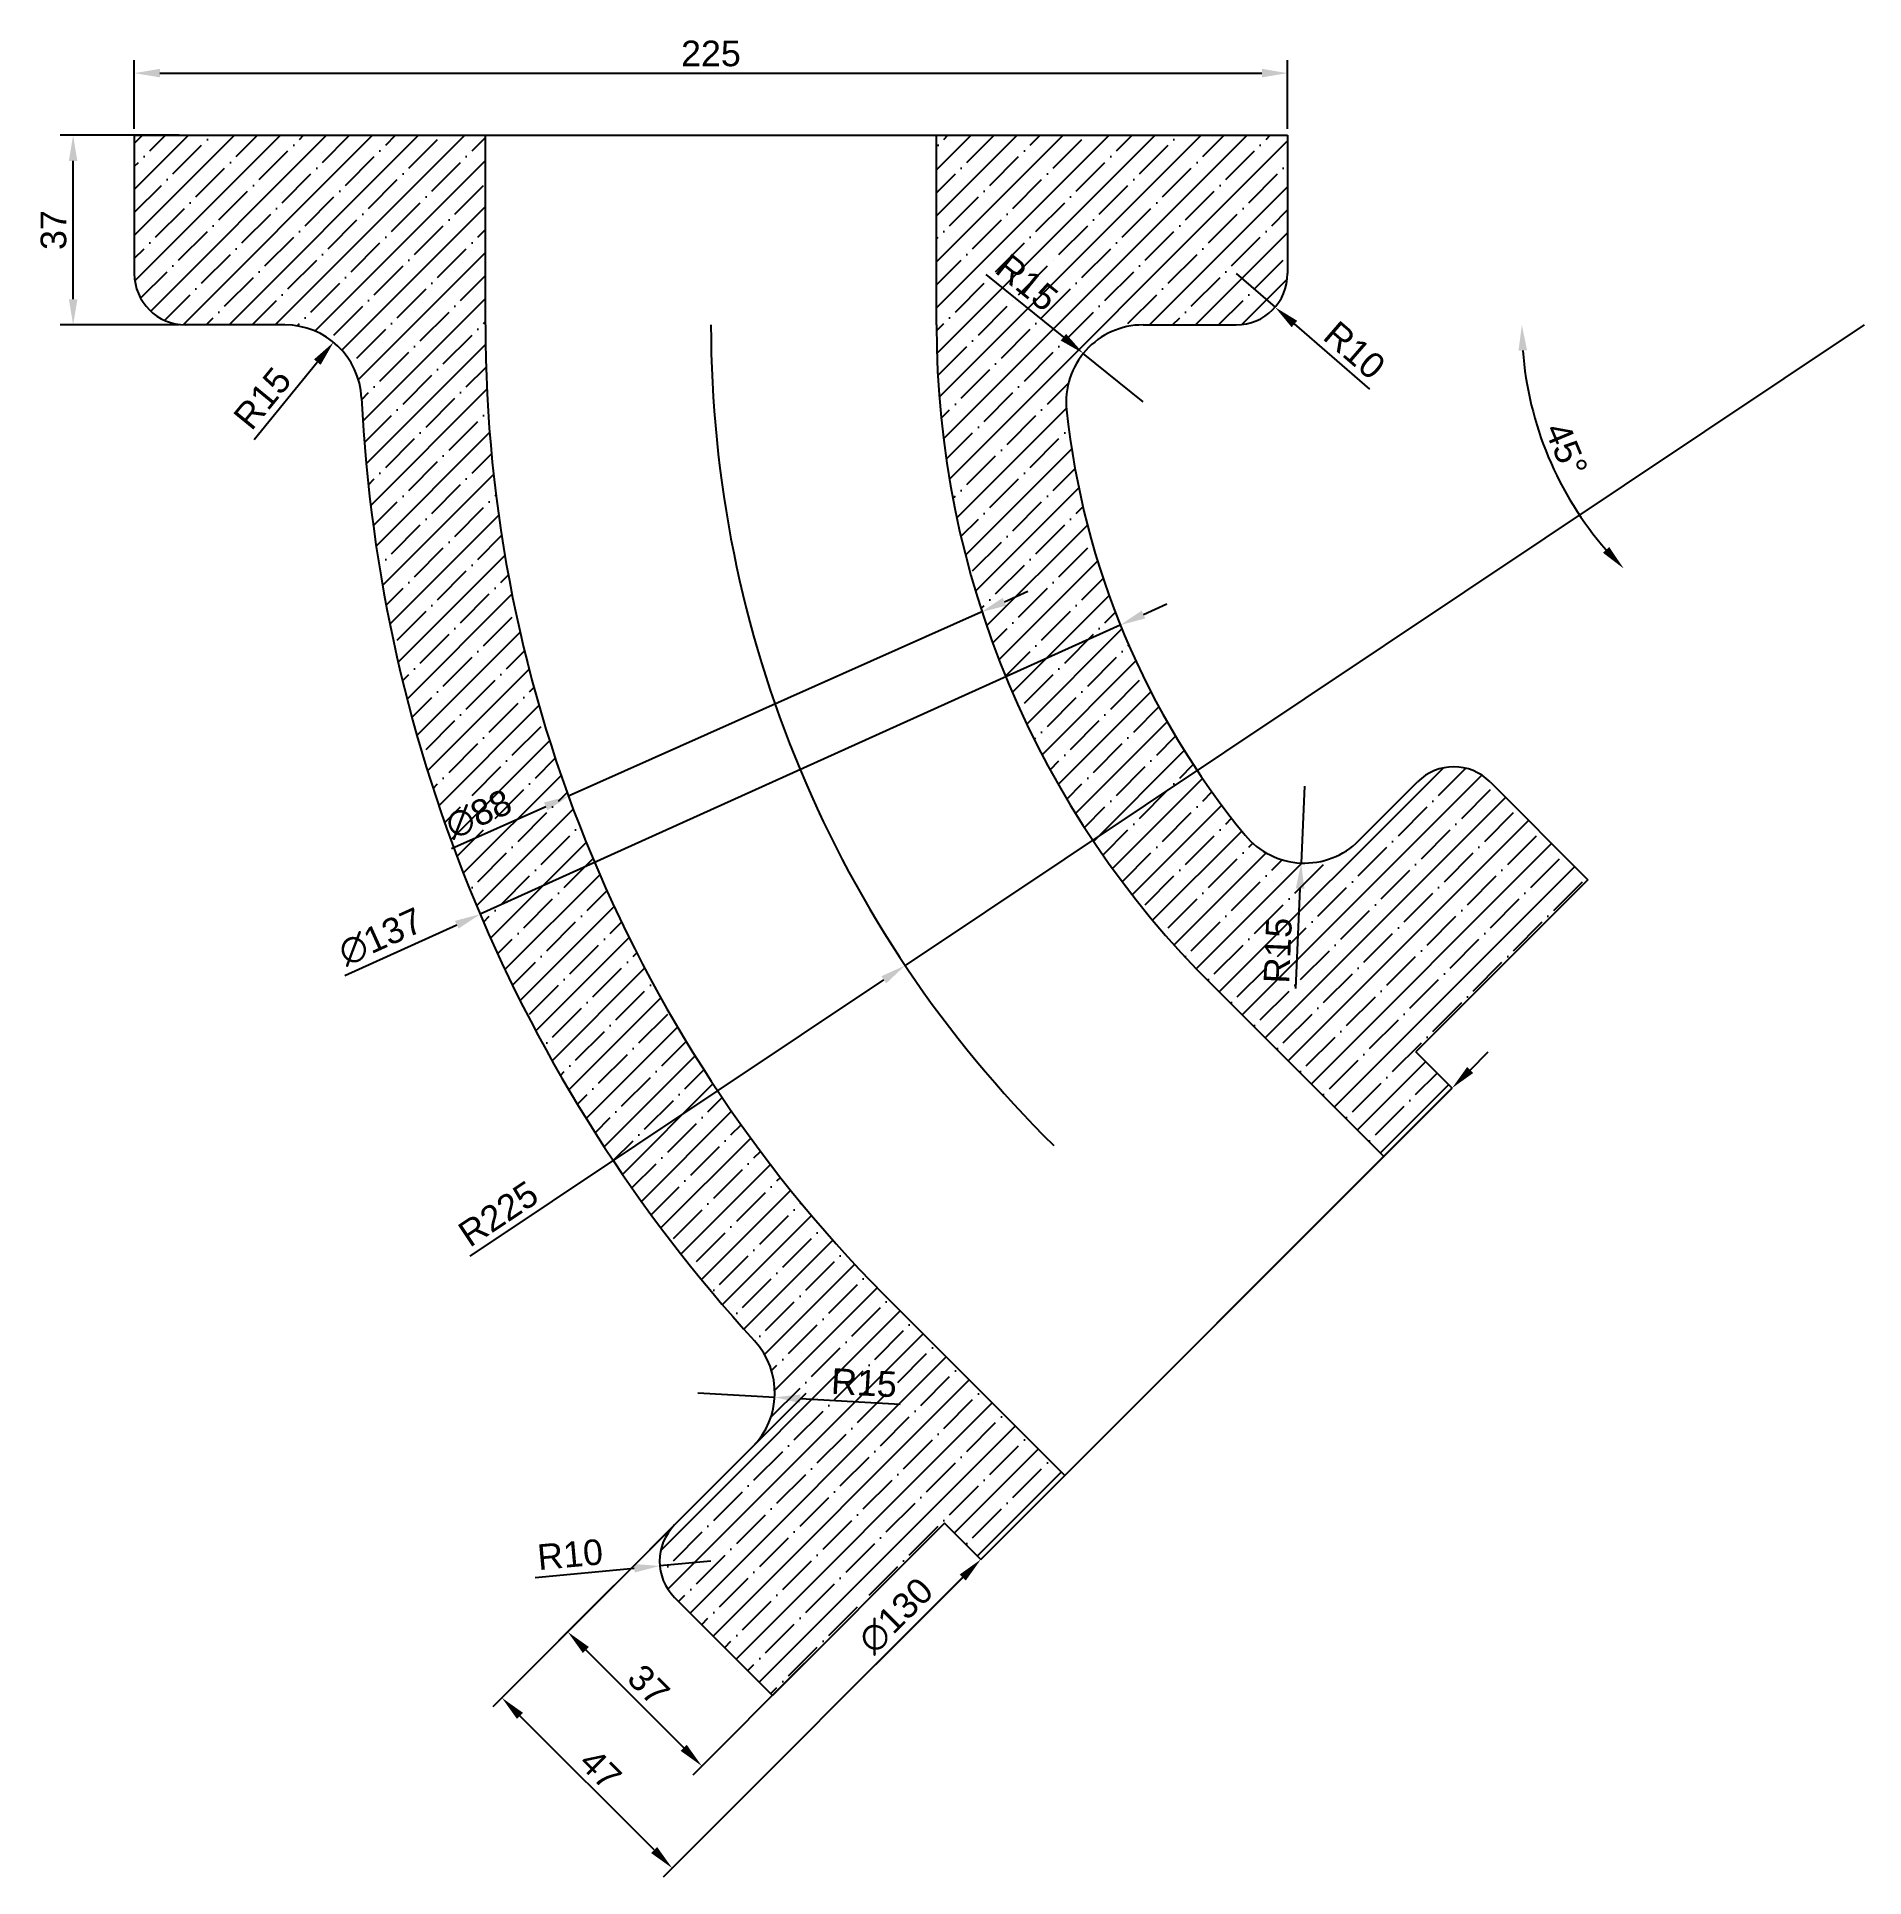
# Model space of a CAD drawing. Header units: millimetres. Extents: x 894 to 1250, y 449 to 808.
import ezdxf

# ---------------------------------------------------------------- set-up
doc = ezdxf.new("R2010")
doc.units = ezdxf.units.MM
doc.styles.get("Standard").update_dxf_attribs({"font": 'arial.ttf'})
doc.dimstyles.new('ISO-25', dxfattribs={"dimscale": 2, "dimtxt": 2.5, "dimasz": 2.5, "dimexe": 1.25, "dimexo": 0.625, "dimtad": 1, "dimtxsty": 'Standard', "dimcen": 2.5, "dimadec": 0, "dimazin": 0, "dimtfac": 1, "dimtmove": 0, "dimatfit": 3, "dimfxl": 1, "dimarcsym": 0})

# ---------------------------------------------------------------- blocks, each defined once
blk = doc.blocks.new('*D4')
at = {"color": 0, "lineweight": -2, "transparency": 16777216}
for p, q in [((1082.72, 697.83), (1087.28, 699.86)), ((1078.15, 695.79), (997.78, 659.94)), ((974.85, 649.71), (993.22, 657.91))]:
    blk.add_line(p, q, dxfattribs=at)
at = {"color": 0, "transparency": 16777216}
for points in [[(1082.38, 698.59), (1083.06, 697.07), (1078.15, 695.79)], [(992.88, 658.67), (993.56, 657.15), (997.78, 659.94)]]:
    blk.add_solid(points, dxfattribs=at)
at = {"layer": 'Defpoints', "color": 0, "transparency": 16777216}
for p in [(1078.15, 695.79), (997.78, 659.94)]:
    blk.add_point(p, dxfattribs=at)
at = {"color": 0, "transparency": 16777216, "insert": (980.14, 656.39), "char_height": 5, "attachment_point": 5, "rotation": 24.0387}
blk.add_mtext('∅88', dxfattribs=at)
blk = doc.blocks.new('*D5')
at = {"color": 0, "lineweight": -2, "transparency": 16777216}
for p, q in [((1109.85, 695.33), (1114.4, 697.39)), ((1105.29, 693.27), (980.43, 636.88)), ((954.02, 624.95), (975.88, 634.82))]:
    blk.add_line(p, q, dxfattribs=at)
at = {"color": 0, "transparency": 16777216}
for points in [[(1109.5, 696.09), (1110.19, 694.57), (1105.29, 693.27)], [(975.53, 635.58), (976.22, 634.06), (980.43, 636.88)]]:
    blk.add_solid(points, dxfattribs=at)
at = {"layer": 'Defpoints', "color": 0, "transparency": 16777216}
for p in [(1105.29, 693.27), (980.43, 636.88)]:
    blk.add_point(p, dxfattribs=at)
at = {"color": 0, "transparency": 16777216, "insert": (961.05, 632.45), "char_height": 5, "attachment_point": 5, "rotation": 24.3067}
blk.add_mtext('∅137', dxfattribs=at)
blk = doc.blocks.new('*D6')
at = {"color": 0, "lineweight": -2, "transparency": 16777216}
for p, q in [((921.71, 788.83), (898.52, 788.83)), ((901.02, 756.83), (901.02, 783.83)), ((921.71, 751.83), (898.52, 751.83))]:
    blk.add_line(p, q, dxfattribs=at)
at = {"color": 0, "transparency": 16777216}
for points in [[(900.19, 783.83), (901.85, 783.83), (901.02, 788.83)], [(900.19, 756.83), (901.85, 756.83), (901.02, 751.83)]]:
    blk.add_solid(points, dxfattribs=at)
at = {"layer": 'Defpoints', "color": 0, "transparency": 16777216}
for p in [(901.02, 788.83), (922.96, 788.83), (922.96, 751.83)]:
    blk.add_point(p, dxfattribs=at)
at = {"color": 0, "transparency": 16777216, "insert": (897.22, 770.33), "char_height": 5, "attachment_point": 5, "rotation": 90}
blk.add_mtext('37', dxfattribs=at)
blk = doc.blocks.new('*D7')
at = {"color": 0, "lineweight": -2, "transparency": 16777216}
for p, q in [((912.96, 790.08), (912.96, 803.44)), ((917.96, 800.94), (1132.96, 800.94)), ((1137.96, 790.08), (1137.96, 803.44))]:
    blk.add_line(p, q, dxfattribs=at)
at = {"color": 0, "transparency": 16777216}
for points in [[(917.96, 801.78), (917.96, 800.11), (912.96, 800.94)], [(1132.96, 801.78), (1132.96, 800.11), (1137.96, 800.94)]]:
    blk.add_solid(points, dxfattribs=at)
at = {"layer": 'Defpoints', "color": 0, "transparency": 16777216}
for p in [(1137.96, 800.94), (912.96, 788.83), (1137.96, 788.83)]:
    blk.add_point(p, dxfattribs=at)
at = {"color": 0, "transparency": 16777216, "insert": (1025.46, 804.75), "char_height": 5, "attachment_point": 5}
blk.add_mtext('225', dxfattribs=at)
blk = doc.blocks.new('*D8')
at = {"color": 0, "lineweight": -2, "transparency": 16777216}
blk.add_arc((1250.46, 751.83), 66.79, 184.2901, 221.0708, dxfattribs=at)
at = {"color": 0, "transparency": 16777216}
for points in [[(1183.02, 746.8), (1184.69, 746.87), (1183.67, 751.83)], [(1200.71, 708.52), (1199.5, 707.38), (1203.53, 704.31)]]:
    blk.add_solid(points, dxfattribs=at)
at = {"layer": 'Defpoints', "color": 0, "transparency": 16777216}
for p in [(1109.76, 751.83), (1250.46, 751.83), (1250.46, 751.83), (1185.98, 734.41), (1092.37, 591.73)]:
    blk.add_point(p, dxfattribs=at)
at = {"color": 0, "transparency": 16777216, "insert": (1192.33, 727.54), "char_height": 5, "attachment_point": 5, "rotation": 292.6804}
blk.add_mtext('45°', dxfattribs=at)
blk = doc.blocks.new('*D9')
at = {"color": 0, "lineweight": -2, "transparency": 16777216}
for p, q in [((1250.46, 751.83), (1063.35, 626.87)), ((978.46, 570.18), (1059.19, 624.1))]:
    blk.add_line(p, q, dxfattribs=at)
at = {"color": 0, "transparency": 16777216}
blk.add_solid([(1058.73, 624.79), (1059.66, 623.4), (1063.35, 626.87)], dxfattribs=at)
at = {"layer": 'Defpoints', "color": 0, "transparency": 16777216}
for p in [(1250.46, 751.83), (1063.35, 626.87)]:
    blk.add_point(p, dxfattribs=at)
at = {"color": 0, "transparency": 16777216, "insert": (983.98, 578.44), "char_height": 5, "attachment_point": 5, "rotation": 33.7359}
blk.add_mtext('R225', dxfattribs=at)
blk = doc.blocks.new('*D10')
at = {"color": 0, "lineweight": -2, "transparency": 16777216}
for p, q in [((1141.26, 661.84), (1140.62, 646.86)), ((1139.57, 622.39), (1140.41, 641.86))]:
    blk.add_line(p, q, dxfattribs=at)
at = {"color": 0, "transparency": 16777216}
blk.add_solid([(1139.57, 641.9), (1141.24, 641.82), (1140.62, 646.86)], dxfattribs=at)
at = {"layer": 'Defpoints', "color": 0, "transparency": 16777216}
for p in [(1141.26, 661.84), (1140.62, 646.86)]:
    blk.add_point(p, dxfattribs=at)
at = {"color": 0, "transparency": 16777216, "insert": (1136.08, 629.79), "char_height": 5, "attachment_point": 5, "rotation": 87.5459}
blk.add_mtext('R15', dxfattribs=at)
blk = doc.blocks.new('*D11')
at = {"color": 0, "lineweight": -2, "transparency": 16777216}
for p, q in [((1022.93, 543.5), (1037.9, 542.65)), ((1062.35, 541.24), (1042.89, 542.36))]:
    blk.add_line(p, q, dxfattribs=at)
at = {"color": 0, "transparency": 16777216}
blk.add_solid([(1042.94, 543.19), (1042.85, 541.53), (1037.9, 542.65)], dxfattribs=at)
at = {"layer": 'Defpoints', "color": 0, "transparency": 16777216}
for p in [(1022.93, 543.5), (1037.9, 542.65)]:
    blk.add_point(p, dxfattribs=at)
at = {"color": 0, "transparency": 16777216, "insert": (1055.33, 545.45), "char_height": 5, "attachment_point": 5, "rotation": 356.7164}
blk.add_mtext('R15', dxfattribs=at)
blk = doc.blocks.new('*D12')
at = {"color": 0, "lineweight": -2, "transparency": 16777216}
for p, q in [((1025.44, 510.66), (1015.48, 509.75)), ((991.15, 507.52), (1010.5, 509.29))]:
    blk.add_line(p, q, dxfattribs=at)
at = {"color": 0, "transparency": 16777216}
blk.add_solid([(1010.43, 510.12), (1010.58, 508.46), (1015.48, 509.75)], dxfattribs=at)
at = {"layer": 'Defpoints', "color": 0, "transparency": 16777216}
for p in [(1025.44, 510.66), (1015.48, 509.75)]:
    blk.add_point(p, dxfattribs=at)
at = {"color": 0, "transparency": 16777216, "insert": (997.99, 511.96), "char_height": 5, "attachment_point": 5, "rotation": 5.2362}
blk.add_mtext('R10', dxfattribs=at)
blk = doc.blocks.new('*D13')
at = {"color": 0, "lineweight": -2, "transparency": 16777216}
for p, q in [((1017.48, 516.85), (995.75, 495.12)), ((1001.05, 493.35), (1020.15, 474.26)), ((1043.65, 490.69), (1021.91, 468.95))]:
    blk.add_line(p, q, dxfattribs=at)
at = {"color": 0, "transparency": 16777216}
for points in [[(1001.64, 493.94), (1000.47, 492.76), (997.52, 496.88)], [(1020.74, 474.85), (1019.56, 473.67), (1023.68, 470.72)]]:
    blk.add_solid(points, dxfattribs=at)
at = {"layer": 'Defpoints', "color": 0, "transparency": 16777216}
for p in [(1018.37, 517.73), (1044.53, 491.57), (1023.68, 470.72)]:
    blk.add_point(p, dxfattribs=at)
at = {"color": 0, "transparency": 16777216, "insert": (1013.29, 486.49), "char_height": 5, "attachment_point": 5, "rotation": 315}
blk.add_mtext('37', dxfattribs=at)
blk = doc.blocks.new('*D14')
at = {"color": 0, "lineweight": -2, "transparency": 16777216}
for p, q in [((1044, 543.37), (982.9, 482.27)), ((1077.23, 510.13), (1016.13, 449.03)), ((1014.37, 454.34), (988.2, 480.5))]:
    blk.add_line(p, q, dxfattribs=at)
at = {"color": 0, "transparency": 16777216}
for points in [[(988.79, 481.09), (987.61, 479.91), (984.67, 484.03)], [(1014.96, 454.92), (1013.78, 453.75), (1017.9, 450.8)]]:
    blk.add_solid(points, dxfattribs=at)
at = {"layer": 'Defpoints', "color": 0, "transparency": 16777216}
for p in [(1044.88, 544.25), (1078.12, 511.02), (984.67, 484.03)]:
    blk.add_point(p, dxfattribs=at)
at = {"color": 0, "transparency": 16777216, "insert": (1003.94, 470.07), "char_height": 5, "attachment_point": 5, "rotation": 315}
blk.add_mtext('47', dxfattribs=at)
blk = doc.blocks.new('*D15')
at = {"color": 0, "lineweight": -2, "transparency": 16777216}
for p, q in [((1173.58, 606.47), (1177.11, 610.01)), ((1170.04, 602.94), (1078.12, 511.02)), ((1057.63, 490.53), (1074.58, 507.48))]:
    blk.add_line(p, q, dxfattribs=at)
at = {"color": 0, "transparency": 16777216}
for points in [[(1172.99, 607.06), (1174.17, 605.89), (1170.04, 602.94)], [(1073.99, 508.07), (1075.17, 506.89), (1078.12, 511.02)]]:
    blk.add_solid(points, dxfattribs=at)
at = {"layer": 'Defpoints', "color": 0, "transparency": 16777216}
for p in [(1170.04, 602.94), (1078.12, 511.02)]:
    blk.add_point(p, dxfattribs=at)
at = {"color": 0, "transparency": 16777216, "insert": (1061.55, 500.03), "char_height": 5, "attachment_point": 5, "rotation": 45}
blk.add_mtext('∅130', dxfattribs=at)
blk = doc.blocks.new('*D16')
at = {"color": 0, "lineweight": -2, "transparency": 16777216}
blk.add_line((936.32, 729.49), (948.66, 744.57), dxfattribs=at)
at = {"color": 0, "transparency": 16777216}
blk.add_solid([(948.02, 745.1), (949.31, 744.04), (951.83, 748.44)], dxfattribs=at)
at = {"layer": 'Defpoints', "color": 0, "transparency": 16777216}
for p in [(951.83, 748.44), (942.33, 736.83)]:
    blk.add_point(p, dxfattribs=at)
at = {"color": 0, "transparency": 16777216, "insert": (937.96, 737.5), "char_height": 5, "attachment_point": 5, "rotation": 50.6994}
blk.add_mtext('R15', dxfattribs=at)
blk = doc.blocks.new('*D17')
at = {"color": 0, "lineweight": -2, "transparency": 16777216}
for p, q in [((1079.09, 761.69), (1094.22, 749.42)), ((1109.76, 736.83), (1098.11, 746.28))]:
    blk.add_line(p, q, dxfattribs=at)
at = {"color": 0, "transparency": 16777216}
blk.add_solid([(1094.75, 750.07), (1093.7, 748.78), (1098.11, 746.28)], dxfattribs=at)
at = {"layer": 'Defpoints', "color": 0, "transparency": 16777216}
for p in [(1098.11, 746.28), (1109.76, 736.83)]:
    blk.add_point(p, dxfattribs=at)
at = {"color": 0, "transparency": 16777216, "insert": (1087.11, 760.09), "char_height": 5, "attachment_point": 5, "rotation": 320.9738}
blk.add_mtext('R15', dxfattribs=at)
blk = doc.blocks.new('*D18')
at = {"color": 0, "lineweight": -2, "transparency": 16777216}
for p, q in [((1127.96, 761.83), (1135.52, 755.28)), ((1153.98, 739.28), (1139.3, 752.01))]:
    blk.add_line(p, q, dxfattribs=at)
at = {"color": 0, "transparency": 16777216}
blk.add_solid([(1139.84, 752.64), (1138.75, 751.38), (1135.52, 755.28)], dxfattribs=at)
at = {"layer": 'Defpoints', "color": 0, "transparency": 16777216}
for p in [(1127.96, 761.83), (1135.52, 755.28)]:
    blk.add_point(p, dxfattribs=at)
at = {"color": 0, "transparency": 16777216, "insert": (1151.02, 746.88), "char_height": 5, "attachment_point": 5, "rotation": 319.0827}
blk.add_mtext('R10', dxfattribs=at)

msp = doc.modelspace()

# ---------------------------------------------------------------- hatches: boundary and pattern name
h = msp.add_hatch()
h.set_pattern_fill('ANSI35', color=256)
h.paths.add_polyline_path([(981.462, 788.831), (912.962, 788.831), (912.962, 761.831, 0.4142136), (922.962, 751.831), (942.327, 751.831, -0.4000375), (957.309, 737.56, 0.1749306), (1033.99, 553.634, -0.4013716), (1033.533, 532.898), (1018.368, 517.733, 0.4142136), (1018.368, 503.591), (1037.46, 484.499), (1071.047, 518.086), (1078.118, 511.015), (1094.49, 527.387), (1061.452, 560.425, -0.2005496), (981.462, 751.831)])
h.paths.add_polyline_path([(1094.844, 735.241, -0.4456742), (1109.759, 751.831), (1127.962, 751.831, 0.4142136), (1137.962, 761.831), (1137.962, 788.831), (1069.462, 788.831), (1069.462, 751.831, 0.2005496), (1123.284, 623.041), (1156.714, 589.611), (1170.042, 602.939), (1162.971, 610.01), (1196.559, 643.598), (1177.467, 662.69, 0.4142136), (1163.325, 662.69), (1151.87, 651.235, -0.4426613), (1129.688, 652.303, -0.1468038)])
h.paths.add_polyline_path([(975.111, 648.43), (989.451, 654.827), (985.254, 664.237), (970.913, 657.84)], flags=25)
h.paths.add_polyline_path([(1047.257, 540.711), (1062.546, 539.834), (1063.136, 550.121), (1047.848, 550.998)], flags=24)
h.paths.add_polyline_path([(1140.943, 621.785), (1141.599, 637.085), (1131.305, 637.526), (1130.649, 622.226)], flags=24)
h.paths.add_polyline_path([(1077.78, 760.956), (1089.677, 751.313), (1096.165, 759.317), (1084.268, 768.96)], flags=24)

# ---------------------------------------------------------------- linework, layer by layer
for p, q in [((912.962, 788.831), (1137.962, 788.831)), ((912.962, 788.831), (912.962, 761.831)), ((981.462, 751.831), (981.462, 788.831)), ((1069.462, 751.831), (1069.462, 788.831)), ((1137.962, 788.831), (1137.962, 761.831)), ((942.327, 751.831), (922.962, 751.831)), ((1109.759, 751.831), (1127.962, 751.831)), ((1151.87, 651.235), (1163.325, 662.69)), ((1177.467, 662.69), (1196.559, 643.598)), ((1196.559, 643.598), (1162.971, 610.01)), ((1123.284, 623.041), (1156.714, 589.611)), ((1170.042, 602.939), (1162.971, 610.01)), ((1078.118, 511.015), (1170.042, 602.939)), ((1061.452, 560.425), (1094.49, 527.387)), ((1018.368, 517.733), (1033.533, 532.898)), ((1071.047, 518.086), (1037.46, 484.499)), ((1078.118, 511.015), (1071.047, 518.086)), ((1018.368, 503.591), (1037.46, 484.499))]:
    msp.add_line(p, q)
for centre, radius, start, end in [((922.962, 761.831), 10, 180, 270), ((1127.962, 761.831), 10, 270, 0), ((942.327, 736.831), 15, 2.78696, 90), ((1250.462, 751.831), 269, 180, 225.36084), ((1250.462, 751.831), 225, 180, 225.36084), ((1250.462, 751.831), 181, 180, 225.44855), ((1109.759, 736.831), 15, 90, 186.08519), ((1250.462, 751.831), 293.5, 182.78696, 222.4765), ((1250.462, 751.831), 156.5, 186.08519, 219.49152), ((1170.396, 655.619), 10, 45, 135), ((1141.264, 661.842), 15, 219.49152, 315), ((1022.927, 543.505), 15, 315, 42.4765), ((1025.439, 510.662), 10, 135, 225)]:
    msp.add_arc(centre, radius, start, end)

# ---------------------------------------------------------------- dimensions: what is measured, and where the dimension line sits
dim = msp.add_linear_dim(base=(1137.962, 800.944), p1=(912.962, 788.831), p2=(1137.962, 788.831), dimstyle='ISO-25')
dim.commit()
dim.dimension.update_dxf_attribs({"geometry": '*D7', "text_midpoint": (1025.462, 804.747)})
dim = msp.add_linear_dim(base=(901.02, 788.831), p1=(922.962, 751.831), p2=(922.962, 788.831), angle=90, dimstyle='ISO-25')
dim.commit()
dim.dimension.update_dxf_attribs({"geometry": '*D6', "text_midpoint": (897.215, 770.331)})
for center, mpoint, picture, middle in [((1109.759, 736.831), (1098.107, 746.276), '*D17', (1087.106, 760.088)), ((1127.962, 761.831), (1135.519, 755.281), '*D18', (1151.018, 746.879)), ((1141.264, 661.842), (1140.622, 646.856), '*D10', (1136.084, 629.792)), ((1022.927, 543.505), (1037.902, 542.645), '*D11', (1055.334, 545.454)), ((1025.439, 510.662), (1015.481, 509.749), '*D12', (997.99, 511.965))]:
    dim = msp.add_radius_dim(center=center, mpoint=mpoint, dimstyle='ISO-25')
    dim.commit()
    dim.dimension.update_dxf_attribs({"geometry": picture, "text_midpoint": middle})
for center, mpoint, picture, middle in [((1250.462, 751.831), (1063.351, 626.874), '*D9', (986.096, 575.281)), ((942.327, 736.831), (951.828, 748.438), '*D16', (940.907, 735.096))]:
    dim = msp.add_radius_dim(center=center, mpoint=mpoint, dimstyle='ISO-25')
    dim.commit()
    dim.dimension.update_dxf_attribs({"geometry": picture, "text_midpoint": middle, "dimtype": 164})
dim = msp.add_angular_dim_2l(base=(1185.982, 734.408), line1=((1250.462, 751.831), (1109.759, 751.831)), line2=((1250.462, 751.831), (1092.368, 591.733)), dimstyle='ISO-25')
dim.commit()
dim.dimension.update_dxf_attribs({"geometry": '*D8', "text_midpoint": (1192.334, 727.539)})
for p1, p2, picture, middle in [((1105.289, 693.269), (980.434, 636.877), '*D5', (961.045, 632.446)), ((1078.15, 695.791), (997.783, 659.943), '*D4', (980.143, 656.393)), ((1170.042, 602.939), (1078.118, 511.015), '*D15', (1061.552, 500.025))]:
    dim = msp.add_diameter_dim_2p(p1=p1, p2=p2, dimstyle='ISO-25')
    dim.commit()
    dim.dimension.update_dxf_attribs({"geometry": picture, "text_midpoint": middle})
for p1, p2, distance, picture, middle in [((1078.118, 511.015), (1044.884, 544.249), 85.158, '*D14', (1003.937, 470.068)), ((1018.368, 517.733), (1044.531, 491.57), -29.484, '*D13', (1013.291, 486.493))]:
    dim = msp.add_aligned_dim(p1=p1, p2=p2, distance=distance, dimstyle='ISO-25')
    dim.commit()
    dim.dimension.update_dxf_attribs({"geometry": picture, "text_midpoint": middle})

doc.saveas('drawing.dxf')
